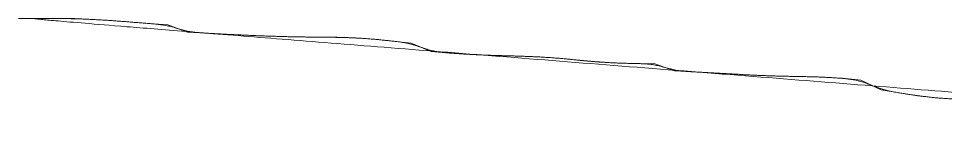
# Model space of a CAD drawing. Extents: x -2 to 147, y -16 to 271.
# Drawn here: x 65.537 to 66.585, y 223.528 to 223.648 of the extents above; entities that cross this region are included whole.
import ezdxf

# ---------------------------------------------------------------- set-up
doc = ezdxf.new("R2010")
doc.units = 0
doc.layers.add('Splines', color=1, linetype='CONTINUOUS', lineweight=15, true_color=0xff0000)
doc.layers.add('SubpixelContours', color=1, linetype='CONTINUOUS', lineweight=15, true_color=0xffffff)

msp = doc.modelspace()

# ---------------------------------------------------------------- linework, layer by layer
at = {"layer": 'Splines'}
msp.add_open_spline([(65.5373, 223.6476), (65.5585, 223.6476), (65.5796, 223.6476), (65.6008, 223.6476), (65.6219, 223.6466), (65.6429, 223.6454), (65.6639, 223.6437), (65.685, 223.642), (65.706, 223.6404), (65.7283, 223.6324), (65.7494, 223.6312), (65.7704, 223.63), (65.7915, 223.629), (65.8126, 223.6281), (65.8338, 223.6274), (65.8549, 223.6269), (65.8761, 223.6267), (65.8972, 223.6265), (65.9184, 223.6259), (65.9394, 223.6244), (65.9603, 223.6222), (65.9812, 223.6198), (66.0038, 223.6105), (66.0247, 223.6087), (66.0457, 223.6073), (66.0667, 223.6063), (66.0879, 223.6057), (66.109, 223.6051), (66.1301, 223.6042), (66.1511, 223.6027), (66.1721, 223.6005), (66.1932, 223.5986), (66.2143, 223.5974), (66.2355, 223.5969), (66.2567, 223.5964), (66.2787, 223.5887), (66.2998, 223.5876), (66.3209, 223.5864), (66.342, 223.5853), (66.3631, 223.584), (66.3842, 223.5831), (66.4053, 223.5825), (66.4265, 223.5822), (66.4476, 223.5816), (66.4686, 223.5803), (66.4894, 223.578), (66.5124, 223.5674), (66.5329, 223.5638), (66.5536, 223.5606), (66.5745, 223.5581), (66.5957, 223.5567), (66.6169, 223.5566), (66.6382, 223.5574), (66.6593, 223.5585), (66.6805, 223.5593), (66.7017, 223.5597), (66.7228, 223.5593), (66.7439, 223.5579), (66.7649, 223.5561), (66.786, 223.5546), (66.8071, 223.5536), (66.8282, 223.5529), (66.8505, 223.5446), (66.8715, 223.5426), (66.8925, 223.5405), (66.9135, 223.5388), (66.9346, 223.5375), (66.9556, 223.5362), (66.9765, 223.5345)], degree=3, knots=[0, 0.013889, 0.027778, 0.041667, 0.055556, 0.069444, 0.083333, 0.097222, 0.111111, 0.125, 0.138889, 0.152778, 0.166667, 0.180556, 0.194444, 0.208333, 0.222222, 0.236111, 0.25, 0.263889, 0.277778, 0.291667, 0.305556, 0.319444, 0.333333, 0.347222, 0.361111, 0.375, 0.388889, 0.402778, 0.416667, 0.430556, 0.444444, 0.458333, 0.472222, 0.486111, 0.5, 0.513889, 0.527778, 0.541667, 0.555556, 0.569444, 0.583333, 0.597222, 0.611111, 0.625, 0.638889, 0.652778, 0.666667, 0.680556, 0.694444, 0.708333, 0.722222, 0.736111, 0.75, 0.763889, 0.777778, 0.791667, 0.805556, 0.819444, 0.833333, 0.847222, 0.861111, 0.875, 0.888889, 0.902778, 0.916667, 0.930556, 0.944444, 0.958333, 0.972222, 0.986111, 1], dxfattribs=at)
at = {"layer": 'SubpixelContours'}
for p, q in [((65.5373, 223.6476), (65.5585, 223.6476)), ((65.5585, 223.6476), (65.5796, 223.6476)), ((65.5796, 223.6476), (65.6008, 223.6476)), ((65.6008, 223.6476), (65.6219, 223.6466)), ((65.6219, 223.6466), (65.6429, 223.6454)), ((65.6429, 223.6454), (65.6639, 223.6437)), ((65.6639, 223.6437), (65.685, 223.642)), ((65.685, 223.642), (65.706, 223.6404)), ((65.706, 223.6404), (65.7283, 223.6324)), ((65.7283, 223.6324), (65.7494, 223.6312)), ((65.7494, 223.6312), (65.7704, 223.63)), ((65.7704, 223.63), (65.7915, 223.629)), ((65.7915, 223.629), (65.8126, 223.6281)), ((65.8126, 223.6281), (65.8338, 223.6274)), ((65.8338, 223.6274), (65.8549, 223.6269)), ((65.8549, 223.6269), (65.8761, 223.6267)), ((65.8761, 223.6267), (65.8972, 223.6265)), ((65.8972, 223.6265), (65.9184, 223.6259)), ((65.9184, 223.6259), (65.9394, 223.6244)), ((65.9394, 223.6244), (65.9603, 223.6222)), ((65.9603, 223.6222), (65.9812, 223.6198)), ((65.9812, 223.6198), (66.0038, 223.6105)), ((66.0038, 223.6105), (66.0247, 223.6087)), ((66.0247, 223.6087), (66.0457, 223.6073)), ((66.0457, 223.6073), (66.0667, 223.6063)), ((66.0667, 223.6063), (66.0879, 223.6057)), ((66.0879, 223.6057), (66.109, 223.6051)), ((66.109, 223.6051), (66.1301, 223.6042)), ((66.1301, 223.6042), (66.1511, 223.6027)), ((66.1511, 223.6027), (66.1721, 223.6005)), ((66.1721, 223.6005), (66.1932, 223.5986)), ((66.1932, 223.5986), (66.2143, 223.5974)), ((66.2143, 223.5974), (66.2355, 223.5969)), ((66.2355, 223.5969), (66.2567, 223.5964)), ((66.2567, 223.5964), (66.2787, 223.5887)), ((66.2787, 223.5887), (66.2998, 223.5876)), ((66.2998, 223.5876), (66.3209, 223.5864)), ((66.3209, 223.5864), (66.342, 223.5853)), ((66.342, 223.5853), (66.3631, 223.584)), ((66.3631, 223.584), (66.3842, 223.5831)), ((66.3842, 223.5831), (66.4053, 223.5825)), ((66.4053, 223.5825), (66.4265, 223.5822)), ((66.4265, 223.5822), (66.4476, 223.5816)), ((66.4476, 223.5816), (66.4686, 223.5803)), ((66.4686, 223.5803), (66.4894, 223.578)), ((66.4894, 223.578), (66.5124, 223.5674)), ((66.5124, 223.5674), (66.5329, 223.5638)), ((66.5329, 223.5638), (66.5536, 223.5606)), ((66.5536, 223.5606), (66.5745, 223.5581)), ((66.5745, 223.5581), (66.5957, 223.5567))]:
    msp.add_line(p, q, dxfattribs=at)

doc.saveas('drawing.dxf')
